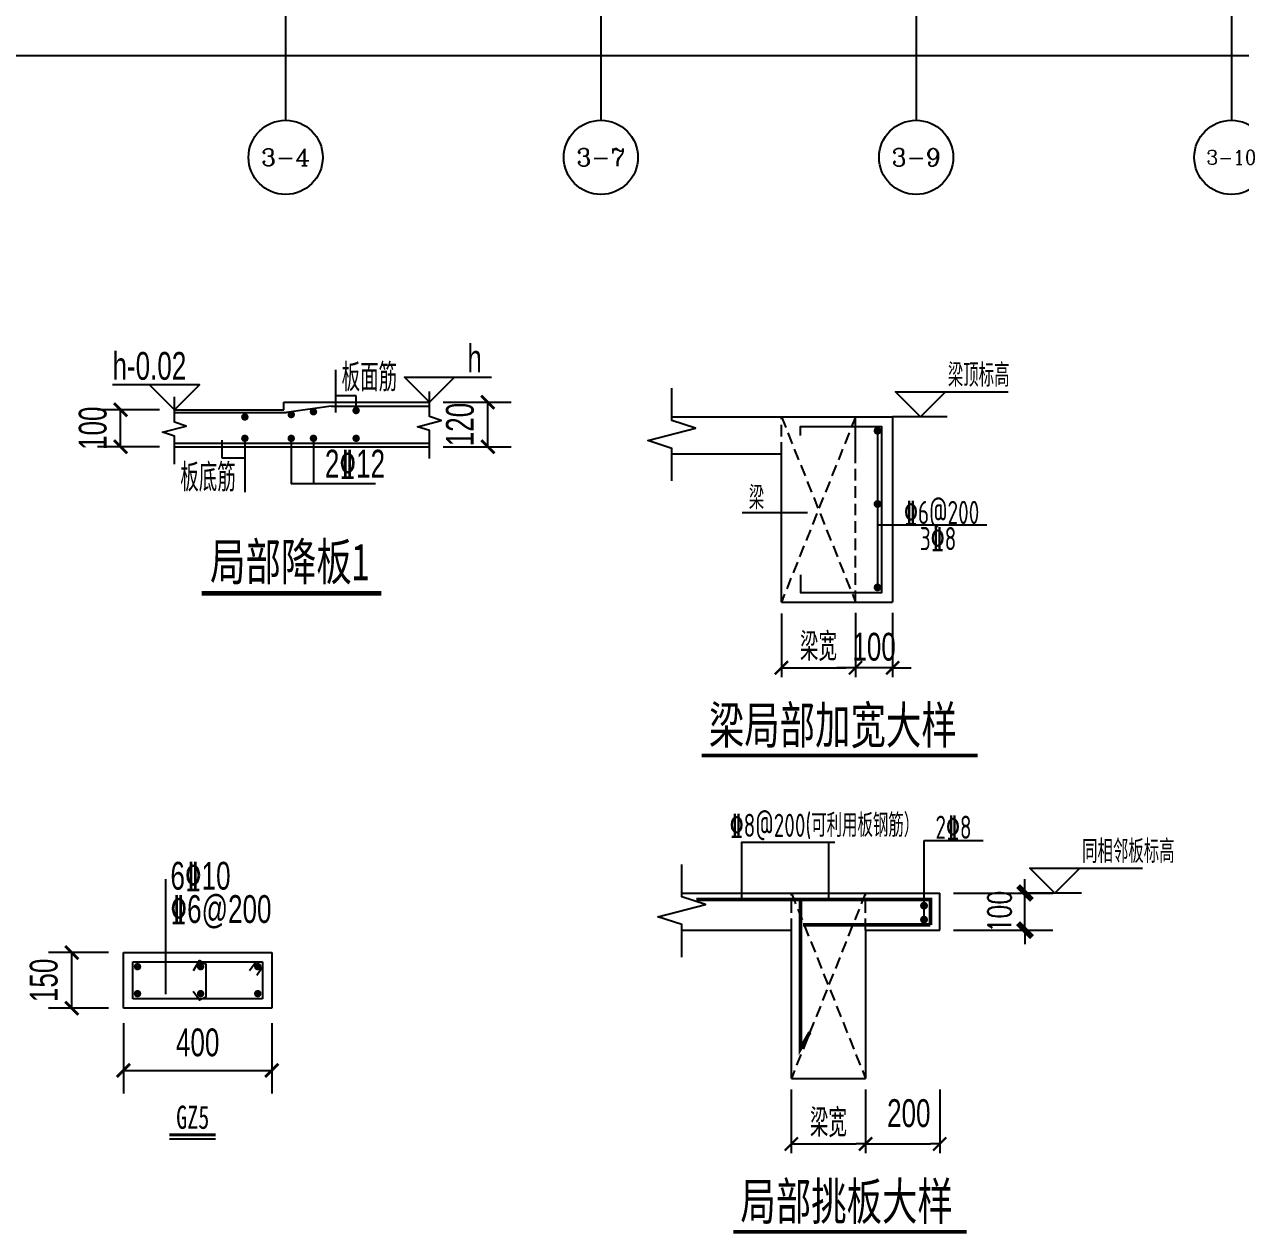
# Model space of a CAD drawing. Extents: x -173820 to 521180, y -715739 to 158231.
# Drawn here: x 2137 to 15255, y -67518 to -54473 of the extents above; entities that cross this region are included whole.
import ezdxf
from ezdxf.enums import TextEntityAlignment as Align

# ---------------------------------------------------------------- set-up
doc = ezdxf.new("R2010")
doc.units = 0
doc.header["$LTSCALE"] = 1000
doc.linetypes.add('CONTINOUS', pattern=[0])
doc.linetypes.add('HIDDEN2', pattern=[0.1875, 0.125, -0.0625])
for name, color, linetype in [('AXIS_TEXT', 7, 'Continuous'), ('DIM1', 3, 'Continuous'), ('JG1', 3, 'Continuous'), ('填充', 8, 'Continuous'), ('标高', 4, 'Continuous'), ('梁', 4, 'HIDDEN2'), ('模板线', 3, 'Continuous')]:
    doc.layers.add(name, color=color, linetype=linetype)
doc.styles.add('_TCH_AXIS', font='COMPLEX', dxfattribs={"bigfont": 'GBCBIG'})
doc.styles.add('COMPLEX', font='COMPLEX')
doc.styles.add('DIM', font='romans.shx', dxfattribs={"width": 0.7, "bigfont": 'hztxt.shx'})
doc.styles.add('HZ', font='njadri_tssdeng.shx', dxfattribs={"width": 0.7, "bigfont": 'njadri_tssdchn.shx'})
doc.styles.add('TEXTDIM', font='njadri_romans1.shx', dxfattribs={"width": 0.7, "bigfont": 'njadri_fhztxt.shx'})
doc.styles.add('TEXTSTEEL', font='njadri_tssdeng.shx', dxfattribs={"width": 0.7, "bigfont": 'njadri_tssdchn.shx'})
doc.styles.add('TEXTTTILE', font='simhei.ttf', dxfattribs={"width": 0.6})
doc.styles.add('zzt', font='tssdeng.shx', dxfattribs={"width": 0.7, "height": 300, "bigfont": 'tssdchn.shx'})
doc.styles.add('黑体', font='simhei.ttf', dxfattribs={"width": 0.8})
doc.dimstyles.new('100', dxfattribs={"dimscale": 100, "dimtxt": 3, "dimasz": 1, "dimexe": 1, "dimexo": 1, "dimgap": 0, "dimtad": 0, "dimdec": 0, "dimrnd": 1, "dimzin": 0, "dimdsep": 46, "dimtxsty": 'HZ', "dimblk": 'D1', "dimblk1": 'D1', "dimblk2": 'D1', "dimsah": 1, "dimcen": 0, "dimdle": 150, "dimclrd": 3, "dimclre": 3, "dimclrt": 3, "dimadec": 0, "dimazin": 0, "dimtfac": 1, "dimtdec": 0, "dimtix": 1, "dimtmove": 2, "dimatfit": 3, "dimldrblk": 'D1', "dimfxl": 0, "dimtvp": 0.75, "dimtolj": 1, "dimtzin": 0, "dimarcsym": 0})
doc.dimstyles.new('DIM100', dxfattribs={"dimtxt": 300, "dimasz": 1, "dimexe": 250, "dimexo": 0, "dimgap": 150, "dimtad": 1, "dimdec": 0, "dimzin": 0, "dimdsep": 46, "dimtxsty": 'TEXTDIM', "dimblk": 'DI', "dimcen": 0, "dimclrt": 7, "dimadec": 0, "dimazin": 0, "dimtfac": 1, "dimtdec": 0, "dimtix": 1, "dimtmove": 2, "dimatfit": 3, "dimldrblk": 'DI', "dimfxl": 0, "dimtolj": 1, "dimtzin": 0, "dimarcsym": 0})
doc.dimstyles.new('DIM_1_100', dxfattribs={"dimtxt": 300, "dimasz": 100, "dimexe": 200, "dimexo": 50, "dimgap": 100, "dimtad": 1, "dimdec": 0, "dimzin": 0, "dimdsep": 46, "dimtxsty": 'zzt', "dimblk": 'ARCHTICK', "dimcen": 0, "dimclrt": 7, "dimadec": 0, "dimazin": 0, "dimtfac": 1, "dimtdec": 0, "dimtix": 1, "dimtmove": 2, "dimatfit": 0, "dimldrblk": 'ARCHTICK', "dimfxl": 0, "dimtolj": 1, "dimarcsym": 0})
doc.dimstyles.new('DIM_1_25_150', dxfattribs={"dimtxt": 375, "dimasz": 150, "dimexe": 300, "dimexo": 150, "dimgap": 150, "dimtad": 1, "dimdec": 0, "dimlfac": 0.25, "dimzin": 0, "dimdsep": 46, "dimtxsty": 'DIM', "dimblk": 'ARCHTICK', "dimcen": 0, "dimclrt": 7, "dimadec": 0, "dimazin": 0, "dimtfac": 1, "dimtdec": 0, "dimtix": 1, "dimtmove": 2, "dimatfit": 3, "dimfxl": 0, "dimtolj": 1, "dimtzin": 0, "dimarcsym": 0})

# ---------------------------------------------------------------- blocks, each defined once
blk = doc.blocks.new('DI')
at = {"color": 3, "const_width": 30}
blk.add_lwpolyline([(-71, -71), (71, 71)], dxfattribs=at)
blk = doc.blocks.new('*D2355')
at = {"layer": 'Defpoints', "color": 0}
for p in [(3930, 2060), (4410, 2060), (3930, 1580)]:
    blk.add_point(p, dxfattribs=at)
at = {"layer": 'JG1', "color": 0, "lineweight": -2}
for p, q in [((3930, 2060), (4660, 2060)), ((4410, 2061), (4410, 2062)), ((4410, 1580), (4410, 2060)), ((3930, 1580), (4660, 1580)), ((4410, 1579), (4410, 1578))]:
    blk.add_line(p, q, dxfattribs=at)
for p, rotation in [((4410, 2060), 270), ((4410, 1580), 90)]:
    blk.add_blockref('DI', p, dxfattribs=dict(at, rotation=rotation))
at = {"layer": 'JG1', "color": 7, "insert": (4110, 1820), "char_height": 300, "attachment_point": 5, "rotation": 90, "style": 'TEXTDIM'}
blk.add_mtext('\\A1;120', dxfattribs=at)
blk = doc.blocks.new('*D2356')
at = {"layer": 'Defpoints', "color": 0}
for p in [(450, 1980), (870, 1980), (870, 1580)]:
    blk.add_point(p, dxfattribs=at)
at = {"layer": 'JG1', "color": 0, "lineweight": -2}
for p, q in [((870, 1980), (200, 1980)), ((450, 1981), (450, 1982)), ((450, 1580), (450, 1980)), ((870, 1580), (200, 1580)), ((450, 1579), (450, 1578))]:
    blk.add_line(p, q, dxfattribs=at)
for p, rotation in [((450, 1980), 270), ((450, 1580), 90)]:
    blk.add_blockref('DI', p, dxfattribs=dict(at, rotation=rotation))
at = {"layer": 'JG1', "color": 7, "insert": (150, 1780), "char_height": 300, "attachment_point": 5, "rotation": 90, "style": 'TEXTDIM'}
blk.add_mtext('\\A1;100', dxfattribs=at)
blk = doc.blocks.new('*D465')
at = {"layer": 'Defpoints', "color": 0}
for p in [(-109, -14166), (-507, -14766), (-109, -14766)]:
    blk.add_point(p, dxfattribs=at)
at = {"layer": '模板线', "color": 0, "lineweight": -2}
for p, q in [((-109, -14166), (-757, -14166)), ((-507, -14165), (-507, -14164)), ((-507, -14166), (-507, -14766)), ((-109, -14766), (-757, -14766)), ((-507, -14767), (-507, -14768))]:
    blk.add_line(p, q, dxfattribs=at)
for p, rotation in [((-507, -14166), 270), ((-507, -14766), 90)]:
    blk.add_blockref('DI', p, dxfattribs=dict(at, rotation=rotation))
at = {"layer": '模板线', "color": 7, "insert": (-807, -14466), "char_height": 300, "attachment_point": 5, "rotation": 90, "style": 'TEXTDIM'}
blk.add_mtext('\\A1;150', dxfattribs=at)
blk = doc.blocks.new('*D466')
at = {"layer": 'Defpoints', "color": 0}
for p in [(52, -14926), (1652, -14926), (1652, -15437)]:
    blk.add_point(p, dxfattribs=at)
at = {"layer": '模板线', "color": 0, "lineweight": -2}
for p, q in [((52, -14926), (52, -15687)), ((1652, -14926), (1652, -15687)), ((53, -15437), (1651, -15437))]:
    blk.add_line(p, q, dxfattribs=at)
at = {"layer": '模板线', "color": 0, "lineweight": -2, "rotation": 180}
blk.add_blockref('DI', (52, -15437), dxfattribs=at)
at = {"layer": '模板线', "color": 0, "lineweight": -2}
blk.add_blockref('DI', (1652, -15437), dxfattribs=at)
at = {"layer": '模板线', "color": 7, "insert": (852, -15137), "char_height": 300, "attachment_point": 5, "style": 'TEXTDIM'}
blk.add_mtext('\\A1;400', dxfattribs=at)
blk = doc.blocks.new('D1')
blk.add_line((0, 0), (-1, 0))
at = {"const_width": 0.25}
blk.add_lwpolyline([(-0.71, -0.71), (0.71, 0.71)], dxfattribs=at)
blk = doc.blocks.new('*D688')
at = {"layer": 'Defpoints', "color": 0}
for p in [(1439, 1404), (2239, 1404), (2239, 717)]:
    blk.add_point(p, dxfattribs=at)
at = {"layer": '模板线', "color": 3, "lineweight": -2}
for p, q in [((1439, 1304), (1439, 617)), ((2239, 1304), (2239, 617)), ((1539, 717), (2139, 717))]:
    blk.add_line(p, q, dxfattribs=at)
at = {"layer": '模板线', "color": 3, "lineweight": -2, "xscale": 100, "yscale": 100, "zscale": 100, "rotation": 180}
blk.add_blockref('D1', (1439, 717), dxfattribs=at)
at = {"layer": '模板线', "color": 3, "lineweight": -2, "xscale": 100, "yscale": 100, "zscale": 100}
blk.add_blockref('D1', (2239, 717), dxfattribs=at)
at = {"layer": '模板线', "color": 3, "insert": (1839, 942), "char_height": 300, "attachment_point": 5, "style": 'HZ'}
blk.add_mtext('\\A1;梁宽', dxfattribs=at)
blk = doc.blocks.new('*D689')
at = {"layer": 'Defpoints', "color": 0}
for p in [(2239, 1410), (2639, 1410), (2239, 717)]:
    blk.add_point(p, dxfattribs=at)
at = {"layer": '模板线', "color": 3, "lineweight": -2}
for p, q in [((2239, 1310), (2239, 617)), ((2639, 1310), (2639, 617)), ((2139, 717), (2039, 717)), ((2639, 717), (2239, 717)), ((2739, 717), (2839, 717))]:
    blk.add_line(p, q, dxfattribs=at)
at = {"layer": '模板线', "color": 3, "lineweight": -2, "xscale": 100, "yscale": 100, "zscale": 100}
blk.add_blockref('D1', (2239, 717), dxfattribs=at)
at = {"layer": '模板线', "color": 3, "lineweight": -2, "xscale": 100, "yscale": 100, "zscale": 100, "rotation": 180}
blk.add_blockref('D1', (2639, 717), dxfattribs=at)
at = {"layer": '模板线', "color": 3, "insert": (2439, 942), "char_height": 300, "attachment_point": 5, "style": 'HZ'}
blk.add_mtext('\\A1;100', dxfattribs=at)
blk = doc.blocks.new('*D753')
at = {"layer": 'Defpoints', "color": 0}
for p in [(99761, 50024), (100561, 50024), (100561, 49337)]:
    blk.add_point(p, dxfattribs=at)
at = {"layer": '模板线', "color": 3, "lineweight": -2}
for p, q in [((99761, 49924), (99761, 49237)), ((100561, 49924), (100561, 49237)), ((99861, 49337), (100461, 49337))]:
    blk.add_line(p, q, dxfattribs=at)
at = {"layer": '模板线', "color": 3, "lineweight": -2, "xscale": 100, "yscale": 100, "zscale": 100, "rotation": 180}
blk.add_blockref('D1', (99761, 49337), dxfattribs=at)
at = {"layer": '模板线', "color": 3, "lineweight": -2, "xscale": 100, "yscale": 100, "zscale": 100}
blk.add_blockref('D1', (100561, 49337), dxfattribs=at)
at = {"layer": '模板线', "color": 3, "insert": (100228, 49668), "char_height": 300, "attachment_point": 5, "style": 'HZ'}
blk.add_mtext('\\A1;200', dxfattribs=at)
blk = doc.blocks.new('_ArchTick')
at = {"color": 4, "linetype": 'ByBlock', "const_width": 0.4}
blk.add_lwpolyline([(-0.5, -0.5), (0.5, 0.5)], dxfattribs=at)
blk = doc.blocks.new('*D754')
at = {"layer": 'Defpoints', "color": 0}
for p in [(100561, 52044), (101481, 52044), (100561, 51644)]:
    blk.add_point(p, dxfattribs=at)
at = {"layer": 'DIM1', "color": 0, "lineweight": -2}
for p, q in [((101481, 52044), (101481, 52194)), ((100711, 52044), (101781, 52044)), ((101481, 51644), (101481, 52044)), ((100711, 51644), (101781, 51644)), ((101481, 51644), (101481, 51494))]:
    blk.add_line(p, q, dxfattribs=at)
at = {"layer": 'DIM1', "color": 0, "lineweight": -2, "xscale": 150, "yscale": 150, "zscale": 150}
for p, rotation in [((101481, 52044), 270), ((101481, 51644), 90)]:
    blk.add_blockref('_ArchTick', p, dxfattribs=dict(at, rotation=rotation))
at = {"layer": 'DIM1', "color": 7, "insert": (101206, 51844), "char_height": 250, "attachment_point": 5, "rotation": 90, "style": 'DIM'}
blk.add_mtext('\\A1;100', dxfattribs=at)
blk = doc.blocks.new('*D755')
at = {"layer": 'Defpoints', "color": 0}
for p in [(98961, 50024), (99761, 50024), (99761, 49337)]:
    blk.add_point(p, dxfattribs=at)
at = {"layer": '模板线', "color": 3, "lineweight": -2}
for p, q in [((98961, 49924), (98961, 49237)), ((99761, 49924), (99761, 49237)), ((99061, 49337), (99661, 49337))]:
    blk.add_line(p, q, dxfattribs=at)
at = {"layer": '模板线', "color": 3, "lineweight": -2, "xscale": 100, "yscale": 100, "zscale": 100, "rotation": 180}
blk.add_blockref('D1', (98961, 49337), dxfattribs=at)
at = {"layer": '模板线', "color": 3, "lineweight": -2, "xscale": 100, "yscale": 100, "zscale": 100}
blk.add_blockref('D1', (99761, 49337), dxfattribs=at)
at = {"layer": '模板线', "color": 3, "insert": (99361, 49562), "char_height": 300, "attachment_point": 5, "style": 'HZ'}
blk.add_mtext('\\A1;梁宽', dxfattribs=at)
blk = doc.blocks.new('*D446')
at = {"layer": 'Defpoints', "color": 0}
for p in [(0, -2508), (48000, -2508), (48000, -4488)]:
    blk.add_point(p, dxfattribs=at)
at = {"layer": 'DIM1', "color": 0, "lineweight": -2}
for p, q in [((0, -2558), (0, -4688)), ((48000, -2558), (48000, -4688)), ((0, -4488), (48000, -4488))]:
    blk.add_line(p, q, dxfattribs=at)
at = {"layer": 'DIM1', "color": 0, "lineweight": -2, "xscale": 100, "yscale": 100, "zscale": 100, "rotation": 180}
blk.add_blockref('_ArchTick', (0, -4488), dxfattribs=at)
at = {"layer": 'DIM1', "color": 0, "lineweight": -2, "xscale": 100, "yscale": 100, "zscale": 100}
blk.add_blockref('_ArchTick', (48000, -4488), dxfattribs=at)
at = {"layer": 'DIM1', "color": 7, "insert": (24000, -4238), "char_height": 300, "attachment_point": 5, "style": 'zzt'}
blk.add_mtext('\\A1;48000', dxfattribs=at)
blk = doc.blocks.new('_AXISO')
at = {"color": 3}
blk.add_circle((0, 0), 0.5, dxfattribs=at)
at = {"layer": 'AXIS_TEXT', "color": 3, "style": 'COMPLEX', "width": 1.041667}
blk.add_attdef('A', text='', height=0.56, dxfattribs=at).set_placement((-0.25, -0.28), (0.25, -0.28), align=Align.FIT)
blk = doc.blocks.new('$1700536')
at = {"layer": 'JG1'}
for p, q in [((2770, 1950), (2770, 2410)), ((2989.6, 2130, 0), (2770, 2130)), ((2989.6, 1971.1, 0), (2989.6, 2130, 0)), ((1030, 1980), (2210, 1980)), ((2210, 1980), (2210, 2060)), ((2210, 2060), (3780, 2060)), ((1030, 1580), (3780, 1580)), ((1539.6, 1651.1, 0), (1539.6, 1460, 0)), ((1790, 1660), (1790, 1090)), ((2289.6, 1671.1, 0), (2289.6, 1180, 0)), ((2529.6, 1671.1, 0), (2529.6, 1180, 0)), ((1539.6, 1460, 0), (1790, 1460)), ((3200, 1180, 0), (2289.6, 1180, 0))]:
    blk.add_line(p, q, dxfattribs=at)
at = {"layer": 'JG1', "color": 6, "linetype": 'Continuous'}
for p, q in [((2720, 2020), (2240, 1950)), ((2720, 2020, 0), (3780, 2020, 0)), ((1030, 1950), (2240, 1950)), ((1030, 1620, 0), (3780, 1620, 0))]:
    blk.add_line(p, q, dxfattribs=at)
at = {"layer": 'JG1'}
for points in [[(760, 2250), (1030, 1980), (1300, 2250), (361.2, 2250)], [(4050, 2330), (3780, 2060), (3510, 2330), (4448.8, 2330)]]:
    blk.add_lwpolyline(points, dxfattribs=at)
at = {"layer": 'JG1', "elevation": 0}
for points in [[(1030, 1392.1), (1030, 1695), (901.6, 1736.7), (1158.3, 1803.3), (1030, 1845), (1030, 2117.2)], [(3780, 1452.1), (3780, 1755), (3651.6, 1796.7), (3908.3, 1863.3), (3780, 1905), (3780, 2177.2)]]:
    blk.add_lwpolyline(points, dxfattribs=at)
at = {"layer": 'JG1', "color": 3, "const_width": 40}
for points, elevation in [([(2509.6, 1958, 1), (2549.6, 1958, 1)], 0.1), ([(2969.6, 1971.1, 1), (3009.6, 1971.1, 1)], 0), ([(1769.6, 1901.1, 1), (1809.6, 1901.1, 1)], 0), ([(2269.6, 1927.6, 1), (2309.6, 1927.6, 1)], 0), ([(1769.6, 1671.1, 1), (1809.6, 1671.1, 1)], 0), ([(2269.6, 1671.1, 1), (2309.6, 1671.1, 1)], 0), ([(2509.6, 1671.1, 1), (2549.6, 1671.1, 1)], 0), ([(2969.6, 1671.1, 1), (3009.6, 1671.1, 1)], 0)]:
    blk.add_lwpolyline(points, format="xyb", close=True, dxfattribs=dict(at, elevation=elevation))
at = {"layer": 'JG1', "color": 4, "const_width": 50}
blk.add_lwpolyline([(1323.1, 0), (3260, 0)], dxfattribs=at)
at = {"layer": 'JG1', "linetype": 'ByBlock', "ltscale": 0.2, "style": 'TEXTSTEEL', "width": 0.7}
for s, p in [('h', (4189.3, 2382.7)), ('h-0.02', (361.8, 2302.7)), ('板面筋', (2833, 2178.2, 0)), ('2%%13212', (2653, 1248.2, 0)), ('板底筋', (1093, 1098.2, 0))]:
    blk.add_text(s, height=300, dxfattribs=at).set_placement(p)
at = {"layer": 'JG1', "color": 1, "linetype": 'ByBlock', "style": 'TEXTTTILE', "width": 0.7}
blk.add_text('局部降板1', height=400, dxfattribs=at).set_placement((1414.8, 140.3, 549))
at = {"layer": 'JG1'}
for base, p1, p2, picture, middle in [((450, 1980), (870, 1580), (870, 1980), '*D2356', (150, 1780)), ((4410, 2060), (3930, 1580), (3930, 2060), '*D2355', (4110, 1820))]:
    dim = blk.add_linear_dim(base=base, p1=p1, p2=p2, angle=90, dimstyle='DIM100', override={"dimlfac": 0.25}, dxfattribs=at)
    dim.commit()
    dim.dimension.update_dxf_attribs({"geometry": picture, "text_midpoint": middle})
blk = doc.blocks.new('$1322373')
at = {"layer": 'JG1', "color": 3, "linetype": 'Continuous'}
blk.add_line((1466.6, 1561.7), (1466.6, 2803.8), dxfattribs=at)
at = {"layer": 'JG1'}
for p, q in [((1009, 2011.1), (2609, 2011.1)), ((1009, 1411.1), (1009, 2011.1)), ((2609, 2011.1), (2609, 1411.1)), ((2609, 1411.1), (1009, 1411.1))]:
    blk.add_line(p, q, dxfattribs=at)
at = {"layer": 'JG1', "color": 6}
for p, q in [((1109, 1911.1), (2509, 1911.1)), ((1109, 1511.1), (1109, 1911.1)), ((2509, 1911.1), (2509, 1511.1)), ((2509, 1511.1), (1109, 1511.1))]:
    blk.add_line(p, q, dxfattribs=at)
at = {"layer": 'JG1', "color": 6, "linetype": 'Continuous'}
for p, q in [((2438.2, 1911.1), (2367, 1815)), ((2509, 1854.8), (2445.3, 1762.8))]:
    blk.add_line(p, q, dxfattribs=at)
at = {"layer": 'JG1', "color": 6, "const_width": 40}
for points in [[(1140.1, 1858.8, 1), (1180.1, 1858.8, 1)], [(1820.6, 1858.8, 1), (1860.6, 1858.8, 1)], [(2437.1, 1858.8, 1), (2477.1, 1858.8, 1)], [(1140.1, 1567.6, 1), (1180.1, 1567.6, 1)], [(1820.6, 1567.6, 1), (1860.6, 1567.6, 1)], [(2437.1, 1567.6, 1), (2477.1, 1567.6, 1)]]:
    blk.add_lwpolyline(points, format="xyb", close=True, dxfattribs=at)
at = {"layer": 'JG1', "color": 6}
blk.add_lwpolyline([(1763.9, 1816.3), (1827.2, 1923.4), (1897.3, 1885.8), (1897.3, 1528.3), (1826.9, 1498.3), (1758.7, 1590.6)], dxfattribs=at)
at = {"layer": '模板线'}
blk.add_lwpolyline([(1504.8, 43.8, 31.2, 31.2, 0), (2002.3, 43.8, 0, 0, 0)], format="xyseb", dxfattribs=at)
blk.add_lwpolyline([(1504.1, 0), (2002.7, 0)], dxfattribs=at)
at = {"layer": 'JG1', "color": 3, "linetype": 'CONTINOUS', "style": 'TEXTSTEEL', "width": 0.7}
for s, p in [('6%%13210', (1515.2, 2689.2)), ('%%1326@200', (1515.2, 2330.1))]:
    blk.add_text(s, height=300, dxfattribs=at).set_placement(p)
at = {"layer": '模板线', "style": '黑体', "width": 0.7}
blk.add_text('GZ5', height=250, dxfattribs=at).set_placement((1577.1, 109.4))
at = {"layer": '模板线'}
for p1, p2, distance, picture, middle in [((847.9, 2011.1), (847.9, 1411.1), -397.9, '*D465', (150, 1711.1)), ((1009, 1251.2), (2609, 1251.2), -511.1, '*D466', (1809, 1040))]:
    dim = blk.add_aligned_dim(p1=p1, p2=p2, distance=distance, dimstyle='DIM100', override={"dimtxt": 300, "dimlfac": 0.25}, dxfattribs=at)
    dim.commit()
    dim.dimension.update_dxf_attribs({"geometry": picture, "text_midpoint": middle, "insert": (956.9, 16176.8)})
blk = doc.blocks.new('$1300503')
at = {"layer": '标高'}
blk.add_line((3228.4, 3424.3), (2639.4, 3424.3), dxfattribs=at)
blk.add_lwpolyline([(3210.3, 3694.3), (2940.3, 3424.3), (2670.3, 3694.3), (3885.3, 3694.3)], dxfattribs=at)
at = {"layer": '梁', "color": 6, "linetype": 'Continuous'}
blk.add_lwpolyline([(1644.8, 3222.7), (1644.8, 3319.8), (2519.1, 3319.8), (2519.1, 1527.1), (1649.8, 1527.1), (1649.8, 1721.2)], dxfattribs=at)
at = {"layer": '模板线'}
for p, q in [((256.8, 3424.3), (1654.4, 3424.3)), ((1654.4, 3424.3), (2639.4, 3424.3)), ((2639.4, 3424.3), (2639.4, 1424.3)), ((2476.4, 3273.5), (2476.4, 1603.9)), ((256.8, 3024.3), (1439.4, 3024.3)), ((1439.4, 1424.3), (1439.4, 3024.3)), ((1720.7, 2389.7), (1016.6, 2389.7)), ((2467.1, 2257.5), (3653.3, 2257.5)), ((1439.4, 1424.3), (2639.4, 1424.3))]:
    blk.add_line(p, q, dxfattribs=at)
at = {"layer": '模板线', "linetype": 'HIDDEN2'}
for p, q in [((2239.4, 3424.3), (1439.4, 1424.3)), ((1439.4, 3424.3), (2239.4, 1424.3)), ((1439.4, 3024.3), (1439.4, 3424.3)), ((2239.4, 1424.3), (2239.4, 3424.3))]:
    blk.add_line(p, q, dxfattribs=at)
at = {"layer": '模板线', "color": 8, "linetype": 'HIDDEN2'}
blk.add_line((2239.4, 3024.3), (2239.4, 3424.3), dxfattribs=at)
at = {"layer": '模板线'}
blk.add_lwpolyline([(256.8, 2733.6), (256.8, 3083.6), (0, 3167), (513.6, 3300.2), (256.8, 3383.6), (256.8, 3733.6)], dxfattribs=at)
at = {"layer": '模板线', "color": 6, "const_width": 42.2}
for points in [[(2455.3, 3273.5, 1), (2497.5, 3273.5, 1)], [(2455.3, 2483.8, 1), (2497.5, 2483.8, 1)], [(2455.3, 1583.9, 1), (2497.5, 1583.9, 1)]]:
    blk.add_lwpolyline(points, format="xyb", close=True, dxfattribs=at)
at = {"layer": '模板线', "const_width": 40}
blk.add_lwpolyline([(579.7, -229.9), (3554.8, -229.9)], dxfattribs=at)
at = {"layer": '标高', "style": 'zzt', "width": 0.7}
blk.add_text('梁顶标高', height=250, dxfattribs=at).set_placement((3234.7, 3748.3))
at = {"layer": '模板线', "width": 0.7}
for s, height, style, p in [('梁', 250, 'zzt', (1088.3, 2425.3, -90294.3)), ('%%1326@200', 250, 'zzt', (2762, 2267.6, -90294.3)), ('3%%1328', 250, 'zzt', (2932.2, 1985.2, -90294.3)), ('梁局部加宽大样', 400, '黑体', (657.2, -100.9))]:
    blk.add_text(s, height=height, dxfattribs=dict(at, style=style)).set_placement(p)
at = {"layer": '模板线'}
dim = blk.add_aligned_dim(p1=(1439.4, 1404.2), p2=(2239.4, 1404.2), distance=-686.8, text='梁宽', dimstyle='100', override={"dimlfac": 0.25}, dxfattribs=at)
dim.commit()
dim.dimension.update_dxf_attribs({"geometry": '*D688', "text_midpoint": (1839.4, 942.4)})
dim = blk.add_linear_dim(base=(2239.4, 717.4), p1=(2639.4, 1410.1), p2=(2239.4, 1410.1), dimstyle='100', override={"dimlfac": 0.25}, dxfattribs=at)
dim.commit()
dim.dimension.update_dxf_attribs({"geometry": '*D689', "text_midpoint": (2439.4, 942.4)})
blk = doc.blocks.new('$1654036')
at = {"layer": '标高'}
blk.add_line((4568.7, 3654.3), (3979.8, 3654.3), dxfattribs=at)
blk.add_lwpolyline([(4550.6, 3924.3), (4280.6, 3654.3), (4010.6, 3924.3), (5225.6, 3924.3)], dxfattribs=at)
at = {"layer": '模板线'}
for p, q in [((2870.3, 3346.7), (2870.3, 4220.8)), ((2870.3, 4220.8), (3508.8, 4220.8)), ((256.8, 3654.3), (1654.4, 3654.3)), ((1654.4, 3654.3), (3039.5, 3654.3)), ((3039.5, 3254.3), (3039.5, 3654.3)), ((256.8, 3254.3), (1439.4, 3254.3)), ((1439.4, 1654.3), (1439.4, 3254.3)), ((2239.4, 3254.3), (3039.5, 3254.3)), ((2239.4, 3254.3), (2239.4, 1654.3)), ((1439.4, 1654.3), (2239.4, 1654.3))]:
    blk.add_line(p, q, dxfattribs=at)
at = {"layer": '模板线', "color": 3, "linetype": 'HIDDEN2'}
for p, q in [((2239.4, 3654.3), (1439.4, 1654.3)), ((1439.4, 3654.3), (2239.4, 1654.3))]:
    blk.add_line(p, q, dxfattribs=at)
at = {"layer": '模板线', "color": 8, "linetype": 'HIDDEN2'}
for p, q in [((1439.4, 3254.3), (1439.4, 3654.3)), ((2239.4, 3254.3), (2239.4, 3654.3))]:
    blk.add_line(p, q, dxfattribs=at)
at = {"layer": '模板线', "linetype": 'HIDDEN2'}
blk.add_line((2239.4, 3254.3), (2239.4, 3654.3), dxfattribs=at)
at = {"layer": '模板线'}
for points in [[(905.1, 3583.8), (905.1, 4202.6), (1909.5, 4202.6)], [(1843, 3583.8), (1843, 4202.6)], [(256.8, 2963.5), (256.8, 3313.5), (0, 3397), (513.6, 3530.1), (256.8, 3613.5), (256.8, 3963.5)]]:
    blk.add_lwpolyline(points, dxfattribs=at)
at = {"layer": '模板线', "color": 6, "linetype": 'HIDDEN2', "const_width": 40}
blk.add_lwpolyline([(413.2, 3583.8), (1554.5, 3583.8)], dxfattribs=at)
at = {"layer": '模板线', "color": 6, "const_width": 40}
for points in [[(1639.4, 2152.7), (1539.4, 1979.5), (1539.4, 3583.8)], [(1554.5, 3583.8), (2939.5, 3583.8), (2939.5, 3310.2)], [(2939.5, 3310.2), (1565.6, 3310.2)]]:
    blk.add_lwpolyline(points, dxfattribs=at)
at = {"layer": '模板线', "color": 6, "const_width": 42.2}
for points in [[(2849.2, 3517.7, 1), (2891.4, 3517.7, 1)], [(2849.2, 3367.8, 1), (2891.4, 3367.8, 1)]]:
    blk.add_lwpolyline(points, format="xyb", close=True, dxfattribs=at)
at = {"layer": '模板线', "const_width": 40}
blk.add_lwpolyline([(812.3, 0), (3331.5, 0)], dxfattribs=at)
at = {"layer": '标高', "style": 'zzt', "width": 0.7}
blk.add_text('同相邻板标高', height=250, dxfattribs=at).set_placement((4575, 3978.3))
at = {"layer": '模板线', "width": 0.7}
for s, height, style, p in [('%%1328@200(可利用板钢筋）', 250, 'zzt', (774.8, 4259.9, -90294.3)), ('2%%1328', 250, 'zzt', (2992.8, 4239.3, -90294.3)), ('局部挑板大样', 400, '黑体', (889.7, 129.1))]:
    blk.add_text(s, height=height, dxfattribs=dict(at, style=style)).set_placement(p)
at = {"layer": 'DIM1'}
dim = blk.add_aligned_dim(p1=(3039.5, 3254.3), p2=(3039.5, 3654.3), distance=-919.4, dimstyle='DIM_1_25_150', override={"dimtxt": 250}, dxfattribs=at)
dim.commit()
dim.dimension.update_dxf_attribs({"geometry": '*D754', "text_midpoint": (3683.8, 3454.3), "insert": (-97521.9, -48389.6)})
at = {"layer": '模板线'}
dim = blk.add_aligned_dim(p1=(1439.4, 1634.1), p2=(2239.4, 1634.1), distance=-686.8, text='梁宽', dimstyle='100', override={"dimlfac": 0.25}, dxfattribs=at)
dim.commit()
dim.dimension.update_dxf_attribs({"geometry": '*D755', "text_midpoint": (1839.4, 1172.4), "insert": (-97521.9, -48389.6)})
dim = blk.add_linear_dim(base=(3039.5, 947.4), p1=(2239.4, 1634.1), p2=(3039.5, 1634.1), angle=0, text='200', dimstyle='100', override={"dimlfac": 0.25}, dxfattribs=at)
dim.commit()
dim.dimension.update_dxf_attribs({"geometry": '*D753', "text_midpoint": (2706.4, 1278), "dimtype": 129, "insert": (-97521.9, -48389.6)})
blk = doc.blocks.new('$1783196')
at = {"layer": 'DIM1'}
for p, q in [((15434.9, 3480), (15434.9, 800)), ((18834.9, 3480), (18834.9, 800)), ((22234.9, 3480), (22234.9, 800)), ((25634.9, 3480), (25634.9, 800))]:
    blk.add_line(p, q, dxfattribs=at)
ref = blk.add_blockref('_AXISO', (15434.9, 400), dxfattribs=dict(at, xscale=800, yscale=800, zscale=800))
ref.add_attrib('A', '3-4', dxfattribs={"layer": 'AXIS_TEXT', "height": 182.29, "style": '_TCH_AXIS'}).set_placement((15170.1, 308.9), (15699.6, 308.9), align=Align.FIT)
ref = blk.add_blockref('_AXISO', (18834.9, 400), dxfattribs=dict(at, xscale=800, yscale=800, zscale=800))
ref.add_attrib('A', '3-7', dxfattribs={"layer": 'AXIS_TEXT', "height": 187.78, "style": '_TCH_AXIS'}).set_placement((18571.1, 306.1), (19098.6, 306.1), align=Align.FIT)
ref = blk.add_blockref('_AXISO', (22234.9, 400), dxfattribs=dict(at, xscale=800, yscale=800, zscale=800))
ref.add_attrib('A', '3-9', dxfattribs={"layer": 'AXIS_TEXT', "height": 187.78, "style": '_TCH_AXIS'}).set_placement((21971.1, 306.1), (22498.6, 306.1), align=Align.FIT)
ref = blk.add_blockref('_AXISO', (25634.9, 400), dxfattribs=dict(at, xscale=800, yscale=800, zscale=800))
ref.add_attrib('A', '3-10', dxfattribs={"layer": 'AXIS_TEXT', "height": 152.88, "style": '_TCH_AXIS'}).set_placement((25365.5, 323.6), (25904.2, 323.6), align=Align.FIT)
dim = blk.add_aligned_dim(p1=(5234.9, 3480), p2=(53234.9, 3480), distance=-1980, dimstyle='DIM_1_100', dxfattribs=at)
dim.commit()
dim.dimension.update_dxf_attribs({"geometry": '*D446', "text_midpoint": (29234.9, 1750), "insert": (5234.9, 5988.3)})

msp = doc.modelspace()

# ---------------------------------------------------------------- block references
at = {"layer": 'JG1'}
for name, p in [('$1700536', (2726.3, -60609.6, 0)), ('$1654036', (8970.2, -67497.5, 0))]:
    msp.add_blockref(name, p, dxfattribs=at)
at = {"layer": '填充', "linetype": 'Continuous'}
msp.add_blockref('$1783196', (-10479.5, -56307.5, 0), dxfattribs=at)
at = {"layer": '模板线'}
for name, p in [('$1300503', (8862.7, -62130.4, 0)), ('$1322373', (2198.1, -66496, 0))]:
    msp.add_blockref(name, p, dxfattribs=at)

doc.saveas('drawing.dxf')
